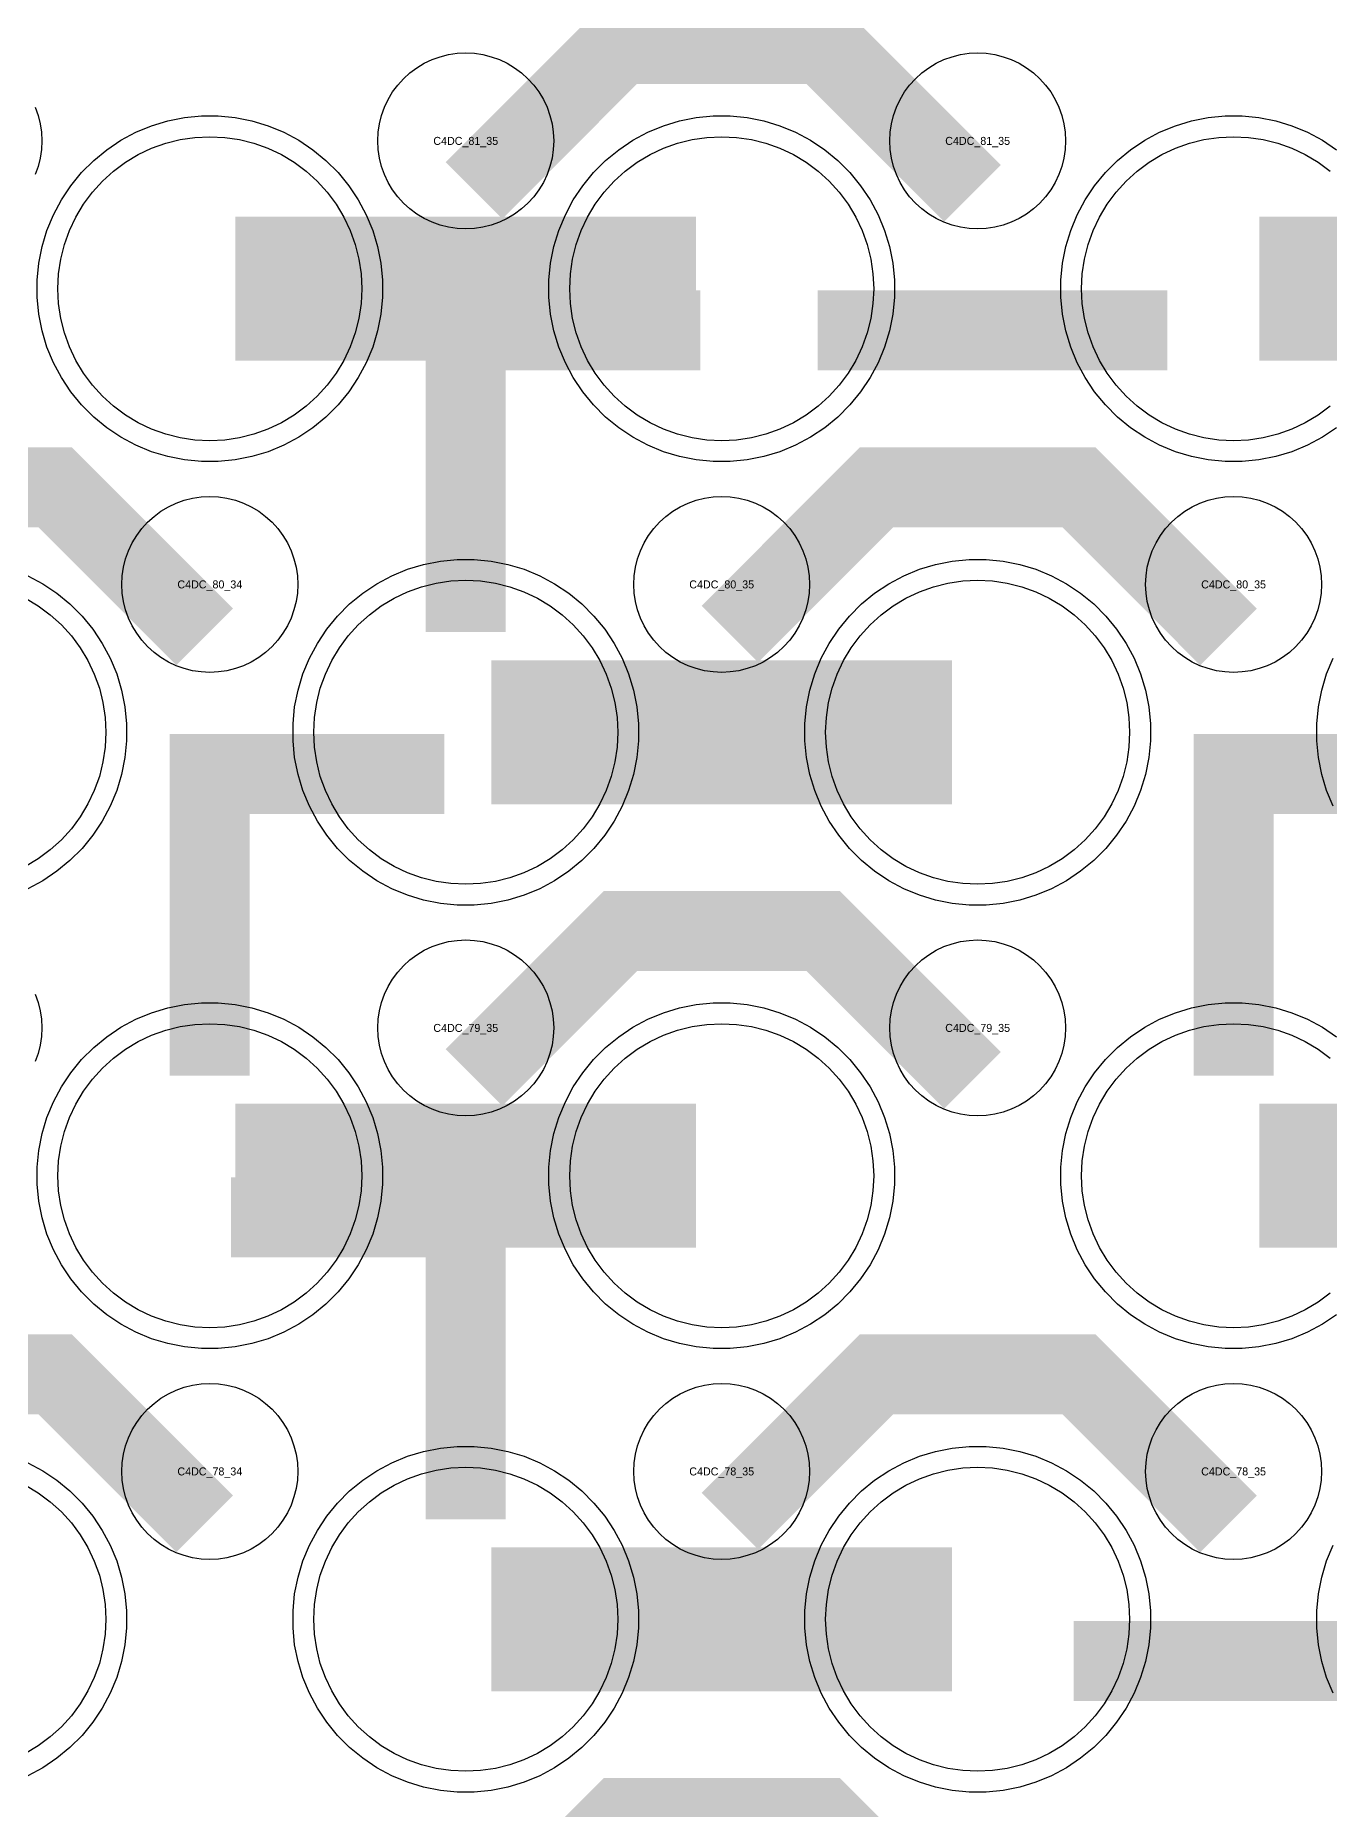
# Model space of a CAD drawing. Extents: x -11880 to 11880, y -14992 to 14992.
# Drawn here: x -934 to -530, y -4091 to -3537 of the extents above; entities that cross this region are included whole.
import ezdxf
from ezdxf.enums import TextEntityAlignment as Align

# ---------------------------------------------------------------- set-up
doc = ezdxf.new("R2010")
doc.units = 0
doc.header["$MEASUREMENT"] = 0
for name, color, linetype in [('GDS_775_DT_237', 138, 'CONTINUOUS'), ('RDL1_FS', 34, 'CONTINUOUS'), ('RDL_BS', 160, 'CONTINUOUS')]:
    doc.layers.add(name, color=color, linetype=linetype)

msp = doc.modelspace()

# ---------------------------------------------------------------- linework, layer by layer
at = {"layer": 'RDL1_FS', "color": 241, "true_color": 0xf7abae}
for points in [[(-880, -3663.384), (-884.657, -3663.155), (-889.268, -3662.471), (-893.791, -3661.339), (-898.181, -3659.767), (-902.395, -3657.775), (-906.395, -3655.377), (-910.14, -3652.599), (-913.594, -3649.469), (-916.724, -3646.015), (-919.502, -3642.27), (-921.9, -3638.27), (-923.892, -3634.056), (-925.464, -3629.666), (-926.596, -3625.143), (-927.28, -3620.532), (-927.509, -3615.875), (-927.28, -3611.218), (-926.596, -3606.607), (-925.464, -3602.084), (-923.892, -3597.694), (-921.9, -3593.48), (-919.502, -3589.48), (-916.724, -3585.735), (-913.594, -3582.281), (-910.14, -3579.151), (-906.395, -3576.373), (-902.395, -3573.975), (-898.181, -3571.983), (-893.791, -3570.411), (-889.268, -3569.279), (-884.657, -3568.595), (-880, -3568.366), (-875.343, -3568.595), (-870.732, -3569.279), (-866.209, -3570.411), (-861.819, -3571.983), (-857.605, -3573.975), (-853.605, -3576.373), (-849.86, -3579.151), (-846.406, -3582.281), (-843.276, -3585.735), (-840.498, -3589.48), (-838.1, -3593.48), (-836.108, -3597.694), (-834.536, -3602.084), (-833.404, -3606.607), (-832.72, -3611.218), (-832.491, -3615.875), (-832.72, -3620.532), (-833.404, -3625.143), (-834.536, -3629.666), (-836.108, -3634.056), (-838.1, -3638.27), (-840.498, -3642.27), (-843.276, -3646.015), (-846.406, -3649.469), (-849.86, -3652.599), (-853.605, -3655.377), (-857.605, -3657.775), (-861.819, -3659.767), (-866.209, -3661.339), (-870.732, -3662.471), (-875.343, -3663.155)], [(-720, -3663.384), (-724.657, -3663.155), (-729.268, -3662.471), (-733.791, -3661.339), (-738.181, -3659.767), (-742.395, -3657.775), (-746.395, -3655.377), (-750.14, -3652.599), (-753.594, -3649.469), (-756.724, -3646.015), (-759.502, -3642.27), (-761.9, -3638.27), (-763.892, -3634.056), (-765.464, -3629.666), (-766.596, -3625.143), (-767.28, -3620.532), (-767.509, -3615.875), (-767.28, -3611.218), (-766.596, -3606.607), (-765.464, -3602.084), (-763.892, -3597.694), (-761.9, -3593.48), (-759.502, -3589.48), (-756.724, -3585.735), (-753.594, -3582.281), (-750.14, -3579.151), (-746.395, -3576.373), (-742.395, -3573.975), (-738.181, -3571.983), (-733.791, -3570.411), (-729.268, -3569.279), (-724.657, -3568.595), (-720, -3568.366), (-715.343, -3568.595), (-710.732, -3569.279), (-706.209, -3570.411), (-701.819, -3571.983), (-697.605, -3573.975), (-693.605, -3576.373), (-689.86, -3579.151), (-686.406, -3582.281), (-683.276, -3585.735), (-680.498, -3589.48), (-678.1, -3593.48), (-676.108, -3597.694), (-674.536, -3602.084), (-673.404, -3606.607), (-672.72, -3611.218), (-672.491, -3615.875), (-672.72, -3620.532), (-673.404, -3625.143), (-674.536, -3629.666), (-676.108, -3634.056), (-678.1, -3638.27), (-680.498, -3642.27), (-683.276, -3646.015), (-686.406, -3649.469), (-689.86, -3652.599), (-693.605, -3655.377), (-697.605, -3657.775), (-701.819, -3659.767), (-706.209, -3661.339), (-710.732, -3662.471), (-715.343, -3663.155)], [(-800, -3801.949), (-804.657, -3801.72), (-809.268, -3801.036), (-813.791, -3799.904), (-818.181, -3798.332), (-822.395, -3796.34), (-826.395, -3793.942), (-830.14, -3791.164), (-833.594, -3788.034), (-836.724, -3784.58), (-839.502, -3780.835), (-841.9, -3776.835), (-843.892, -3772.621), (-845.464, -3768.231), (-846.596, -3763.708), (-847.28, -3759.097), (-847.509, -3754.44), (-847.28, -3749.783), (-846.596, -3745.172), (-845.464, -3740.649), (-843.892, -3736.259), (-841.9, -3732.045), (-839.502, -3728.045), (-836.724, -3724.3), (-833.594, -3720.846), (-830.14, -3717.716), (-826.395, -3714.938), (-822.395, -3712.54), (-818.181, -3710.548), (-813.791, -3708.976), (-809.268, -3707.844), (-804.657, -3707.16), (-800, -3706.931), (-795.343, -3707.16), (-790.732, -3707.844), (-786.209, -3708.976), (-781.819, -3710.548), (-777.605, -3712.54), (-773.605, -3714.938), (-769.86, -3717.716), (-766.406, -3720.846), (-763.276, -3724.3), (-760.498, -3728.045), (-758.1, -3732.045), (-756.108, -3736.259), (-754.536, -3740.649), (-753.404, -3745.172), (-752.72, -3749.783), (-752.491, -3754.44), (-752.72, -3759.097), (-753.404, -3763.708), (-754.536, -3768.231), (-756.108, -3772.621), (-758.1, -3776.835), (-760.498, -3780.835), (-763.276, -3784.58), (-766.406, -3788.034), (-769.86, -3791.164), (-773.605, -3793.942), (-777.605, -3796.34), (-781.819, -3798.332), (-786.209, -3799.904), (-790.732, -3801.036), (-795.343, -3801.72)], [(-640, -3801.949), (-644.657, -3801.72), (-649.268, -3801.036), (-653.791, -3799.904), (-658.181, -3798.332), (-662.395, -3796.34), (-666.395, -3793.942), (-670.14, -3791.164), (-673.594, -3788.034), (-676.724, -3784.58), (-679.502, -3780.835), (-681.9, -3776.835), (-683.892, -3772.621), (-685.464, -3768.231), (-686.596, -3763.708), (-687.28, -3759.097), (-687.509, -3754.44), (-687.28, -3749.783), (-686.596, -3745.172), (-685.464, -3740.649), (-683.892, -3736.259), (-681.9, -3732.045), (-679.502, -3728.045), (-676.724, -3724.3), (-673.594, -3720.846), (-670.14, -3717.716), (-666.395, -3714.938), (-662.395, -3712.54), (-658.181, -3710.548), (-653.791, -3708.976), (-649.268, -3707.844), (-644.657, -3707.16), (-640, -3706.931), (-635.343, -3707.16), (-630.732, -3707.844), (-626.209, -3708.976), (-621.819, -3710.548), (-617.605, -3712.54), (-613.605, -3714.938), (-609.86, -3717.716), (-606.406, -3720.846), (-603.276, -3724.3), (-600.498, -3728.045), (-598.1, -3732.045), (-596.108, -3736.259), (-594.536, -3740.649), (-593.404, -3745.172), (-592.72, -3749.783), (-592.491, -3754.44), (-592.72, -3759.097), (-593.404, -3763.708), (-594.536, -3768.231), (-596.108, -3772.621), (-598.1, -3776.835), (-600.498, -3780.835), (-603.276, -3784.58), (-606.406, -3788.034), (-609.86, -3791.164), (-613.605, -3793.942), (-617.605, -3796.34), (-621.819, -3798.332), (-626.209, -3799.904), (-630.732, -3801.036), (-635.343, -3801.72)], [(-880, -3940.514), (-884.657, -3940.285), (-889.268, -3939.601), (-893.791, -3938.469), (-898.181, -3936.897), (-902.395, -3934.905), (-906.395, -3932.507), (-910.14, -3929.729), (-913.594, -3926.599), (-916.724, -3923.145), (-919.502, -3919.4), (-921.9, -3915.4), (-923.892, -3911.186), (-925.464, -3906.796), (-926.596, -3902.273), (-927.28, -3897.662), (-927.509, -3893.005), (-927.28, -3888.348), (-926.596, -3883.737), (-925.464, -3879.214), (-923.892, -3874.824), (-921.9, -3870.61), (-919.502, -3866.61), (-916.724, -3862.865), (-913.594, -3859.411), (-910.14, -3856.281), (-906.395, -3853.503), (-902.395, -3851.105), (-898.181, -3849.113), (-893.791, -3847.541), (-889.268, -3846.409), (-884.657, -3845.725), (-880, -3845.496), (-875.343, -3845.725), (-870.732, -3846.409), (-866.209, -3847.541), (-861.819, -3849.113), (-857.605, -3851.105), (-853.605, -3853.503), (-849.86, -3856.281), (-846.406, -3859.411), (-843.276, -3862.865), (-840.498, -3866.61), (-838.1, -3870.61), (-836.108, -3874.824), (-834.536, -3879.214), (-833.404, -3883.737), (-832.72, -3888.348), (-832.491, -3893.005), (-832.72, -3897.662), (-833.404, -3902.273), (-834.536, -3906.796), (-836.108, -3911.186), (-838.1, -3915.4), (-840.498, -3919.4), (-843.276, -3923.145), (-846.406, -3926.599), (-849.86, -3929.729), (-853.605, -3932.507), (-857.605, -3934.905), (-861.819, -3936.897), (-866.209, -3938.469), (-870.732, -3939.601), (-875.343, -3940.285)], [(-720, -3940.514), (-724.657, -3940.285), (-729.268, -3939.601), (-733.791, -3938.469), (-738.181, -3936.897), (-742.395, -3934.905), (-746.395, -3932.507), (-750.14, -3929.729), (-753.594, -3926.599), (-756.724, -3923.145), (-759.502, -3919.4), (-761.9, -3915.4), (-763.892, -3911.186), (-765.464, -3906.796), (-766.596, -3902.273), (-767.28, -3897.662), (-767.509, -3893.005), (-767.28, -3888.348), (-766.596, -3883.737), (-765.464, -3879.214), (-763.892, -3874.824), (-761.9, -3870.61), (-759.502, -3866.61), (-756.724, -3862.865), (-753.594, -3859.411), (-750.14, -3856.281), (-746.395, -3853.503), (-742.395, -3851.105), (-738.181, -3849.113), (-733.791, -3847.541), (-729.268, -3846.409), (-724.657, -3845.725), (-720, -3845.496), (-715.343, -3845.725), (-710.732, -3846.409), (-706.209, -3847.541), (-701.819, -3849.113), (-697.605, -3851.105), (-693.605, -3853.503), (-689.86, -3856.281), (-686.406, -3859.411), (-683.276, -3862.865), (-680.498, -3866.61), (-678.1, -3870.61), (-676.108, -3874.824), (-674.536, -3879.214), (-673.404, -3883.737), (-672.72, -3888.348), (-672.491, -3893.005), (-672.72, -3897.662), (-673.404, -3902.273), (-674.536, -3906.796), (-676.108, -3911.186), (-678.1, -3915.4), (-680.498, -3919.4), (-683.276, -3923.145), (-686.406, -3926.599), (-689.86, -3929.729), (-693.605, -3932.507), (-697.605, -3934.905), (-701.819, -3936.897), (-706.209, -3938.469), (-710.732, -3939.601), (-715.343, -3940.285)], [(-800, -4079.074), (-804.657, -4078.845), (-809.268, -4078.161), (-813.791, -4077.029), (-818.181, -4075.457), (-822.395, -4073.465), (-826.395, -4071.067), (-830.14, -4068.289), (-833.594, -4065.159), (-836.724, -4061.705), (-839.502, -4057.96), (-841.9, -4053.96), (-843.892, -4049.746), (-845.464, -4045.356), (-846.596, -4040.833), (-847.28, -4036.222), (-847.509, -4031.565), (-847.28, -4026.908), (-846.596, -4022.297), (-845.464, -4017.774), (-843.892, -4013.384), (-841.9, -4009.17), (-839.502, -4005.17), (-836.724, -4001.425), (-833.594, -3997.971), (-830.14, -3994.841), (-826.395, -3992.063), (-822.395, -3989.665), (-818.181, -3987.673), (-813.791, -3986.101), (-809.268, -3984.969), (-804.657, -3984.285), (-800, -3984.056), (-795.343, -3984.285), (-790.732, -3984.969), (-786.209, -3986.101), (-781.819, -3987.673), (-777.605, -3989.665), (-773.605, -3992.063), (-769.86, -3994.841), (-766.406, -3997.971), (-763.276, -4001.425), (-760.498, -4005.17), (-758.1, -4009.17), (-756.108, -4013.384), (-754.536, -4017.774), (-753.404, -4022.297), (-752.72, -4026.908), (-752.491, -4031.565), (-752.72, -4036.222), (-753.404, -4040.833), (-754.536, -4045.356), (-756.108, -4049.746), (-758.1, -4053.96), (-760.498, -4057.96), (-763.276, -4061.705), (-766.406, -4065.159), (-769.86, -4068.289), (-773.605, -4071.067), (-777.605, -4073.465), (-781.819, -4075.457), (-786.209, -4077.029), (-790.732, -4078.161), (-795.343, -4078.845)], [(-640, -4079.074), (-644.657, -4078.845), (-649.268, -4078.161), (-653.791, -4077.029), (-658.181, -4075.457), (-662.395, -4073.465), (-666.395, -4071.067), (-670.14, -4068.289), (-673.594, -4065.159), (-676.724, -4061.705), (-679.502, -4057.96), (-681.9, -4053.96), (-683.892, -4049.746), (-685.464, -4045.356), (-686.596, -4040.833), (-687.28, -4036.222), (-687.509, -4031.565), (-687.28, -4026.908), (-686.596, -4022.297), (-685.464, -4017.774), (-683.892, -4013.384), (-681.9, -4009.17), (-679.502, -4005.17), (-676.724, -4001.425), (-673.594, -3997.971), (-670.14, -3994.841), (-666.395, -3992.063), (-662.395, -3989.665), (-658.181, -3987.673), (-653.791, -3986.101), (-649.268, -3984.969), (-644.657, -3984.285), (-640, -3984.056), (-635.343, -3984.285), (-630.732, -3984.969), (-626.209, -3986.101), (-621.819, -3987.673), (-617.605, -3989.665), (-613.605, -3992.063), (-609.86, -3994.841), (-606.406, -3997.971), (-603.276, -4001.425), (-600.498, -4005.17), (-598.1, -4009.17), (-596.108, -4013.384), (-594.536, -4017.774), (-593.404, -4022.297), (-592.72, -4026.908), (-592.491, -4031.565), (-592.72, -4036.222), (-593.404, -4040.833), (-594.536, -4045.356), (-596.108, -4049.746), (-598.1, -4053.96), (-600.498, -4057.96), (-603.276, -4061.705), (-606.406, -4065.159), (-609.86, -4068.289), (-613.605, -4071.067), (-617.605, -4073.465), (-621.819, -4075.457), (-626.209, -4077.029), (-630.732, -4078.161), (-635.343, -4078.845)]]:
    msp.add_lwpolyline(points, close=True, dxfattribs=at)
msp.add_lwpolyline([(-529.86, -3652.599), (-533.605, -3655.377), (-537.605, -3657.775), (-541.819, -3659.767), (-546.209, -3661.339), (-550.732, -3662.471), (-555.343, -3663.155), (-560, -3663.384), (-564.657, -3663.155), (-569.268, -3662.471), (-573.791, -3661.339), (-578.181, -3659.767), (-582.395, -3657.775), (-586.395, -3655.377), (-590.14, -3652.599), (-593.594, -3649.469), (-596.724, -3646.015), (-599.502, -3642.27), (-601.9, -3638.27), (-603.892, -3634.056), (-605.464, -3629.666), (-606.596, -3625.143), (-607.28, -3620.532), (-607.509, -3615.875), (-607.28, -3611.218), (-606.596, -3606.607), (-605.464, -3602.084), (-603.892, -3597.694), (-601.9, -3593.48), (-599.502, -3589.48), (-596.724, -3585.735), (-593.594, -3582.281), (-590.14, -3579.151), (-586.395, -3576.373), (-582.395, -3573.975), (-578.181, -3571.983), (-573.791, -3570.411), (-569.268, -3569.279), (-564.657, -3568.595), (-560, -3568.366), (-555.343, -3568.595), (-550.732, -3569.279), (-546.209, -3570.411), (-541.819, -3571.983), (-537.605, -3573.975), (-533.605, -3576.373), (-529.86, -3579.151)], dxfattribs=at)
for points in [[(-871.998, -3615.875, 45, 45, 0), (-799.998, -3615.875, 45, 45, 0)], [(-799.998, -3615.875, 45, 45, 0), (-727.998, -3615.875, 45, 45, 0)], [(-551.998, -3615.875, 45, 45, 0), (-479.998, -3615.875, 45, 45, 0)], [(-791.998, -3754.44, 45, 45, 0), (-719.998, -3754.44, 45, 45, 0)], [(-719.998, -3754.44, 45, 45, 0), (-647.998, -3754.44, 45, 45, 0)], [(-871.998, -3893.005, 45, 45, 0), (-799.998, -3893.005, 45, 45, 0)], [(-799.998, -3893.005, 45, 45, 0), (-727.998, -3893.005, 45, 45, 0)], [(-791.998, -4031.565, 45, 45, 0), (-719.998, -4031.565, 45, 45, 0)], [(-719.998, -4031.565, 45, 45, 0), (-647.998, -4031.565, 45, 45, 0)]]:
    msp.add_lwpolyline(points, format="xyseb", dxfattribs=at)
at = {"layer": 'RDL1_FS'}
for points in [[(-937.605, -3712.54), (-933.605, -3714.938), (-929.86, -3717.716), (-926.406, -3720.846), (-923.276, -3724.3), (-920.498, -3728.045), (-918.1, -3732.045), (-916.108, -3736.259), (-914.536, -3740.649), (-913.404, -3745.172), (-912.72, -3749.783), (-912.491, -3754.44), (-912.72, -3759.097), (-913.404, -3763.708), (-914.536, -3768.231), (-916.108, -3772.621), (-918.1, -3776.835), (-920.498, -3780.835), (-923.276, -3784.58), (-926.406, -3788.034), (-929.86, -3791.164), (-933.605, -3793.942), (-937.605, -3796.34)], [(-529.86, -3929.729), (-533.605, -3932.507), (-537.605, -3934.905), (-541.819, -3936.897), (-546.209, -3938.469), (-550.732, -3939.601), (-555.343, -3940.285), (-560, -3940.514), (-564.657, -3940.285), (-569.268, -3939.601), (-573.791, -3938.469), (-578.181, -3936.897), (-582.395, -3934.905), (-586.395, -3932.507), (-590.14, -3929.729), (-593.594, -3926.599), (-596.724, -3923.145), (-599.502, -3919.4), (-601.9, -3915.4), (-603.892, -3911.186), (-605.464, -3906.796), (-606.596, -3902.273), (-607.28, -3897.662), (-607.509, -3893.005), (-607.28, -3888.348), (-606.596, -3883.737), (-605.464, -3879.214), (-603.892, -3874.824), (-601.9, -3870.61), (-599.502, -3866.61), (-596.724, -3862.865), (-593.594, -3859.411), (-590.14, -3856.281), (-586.395, -3853.503), (-582.395, -3851.105), (-578.181, -3849.113), (-573.791, -3847.541), (-569.268, -3846.409), (-564.657, -3845.725), (-560, -3845.496), (-555.343, -3845.725), (-550.732, -3846.409), (-546.209, -3847.541), (-541.819, -3849.113), (-537.605, -3851.105), (-533.605, -3853.503), (-529.86, -3856.281)], [(-937.605, -3989.665), (-933.605, -3992.063), (-929.86, -3994.841), (-926.406, -3997.971), (-923.276, -4001.425), (-920.498, -4005.17), (-918.1, -4009.17), (-916.108, -4013.384), (-914.536, -4017.774), (-913.404, -4022.297), (-912.72, -4026.908), (-912.491, -4031.565), (-912.72, -4036.222), (-913.404, -4040.833), (-914.536, -4045.356), (-916.108, -4049.746), (-918.1, -4053.96), (-920.498, -4057.96), (-923.276, -4061.705), (-926.406, -4065.159), (-929.86, -4068.289), (-933.605, -4071.067), (-937.605, -4073.465)]]:
    msp.add_lwpolyline(points, dxfattribs=at)
msp.add_lwpolyline([(-551.998, -3893.005, 45, 45, 0), (-479.998, -3893.005, 45, 45, 0)], format="xyseb", dxfattribs=at)
at = {"layer": 'RDL_BS'}
for points in [[(-797.438, -3585.189, 25, 25, 0), (-751.623, -3539.374, 25, 25, 0), (-718.07, -3539.374, 25, 25, 0)], [(-641.599, -3586.088, 25, 25, 0), (-688.313, -3539.374, 25, 25, 0), (-718.071, -3539.374, 25, 25, 0)], [(-800, -3646.857, 25, 25, 0), (-800, -3692.477, 25, 25, 0)], [(-881.599, -3724.653, 25, 25, 0), (-928.313, -3677.939, 25, 25, 0), (-958.071, -3677.939, 25, 25, 0)], [(-717.438, -3723.754, 25, 25, 0), (-671.623, -3677.939, 25, 25, 0), (-638.07, -3677.939, 25, 25, 0)], [(-561.599, -3724.653, 25, 25, 0), (-608.313, -3677.939, 25, 25, 0), (-638.071, -3677.939, 25, 25, 0)], [(-560, -3861.73, 25, 25, 0), (-560, -3754.953, 25, 25, 0)], [(-572.5, -3767.453, 25, 25, 0), (-486.667, -3767.453, 25, 25, 0)], [(-532.944, -3767.453, 25, 25, 0), (-491.74, -3767.453, 25, 25, 0)], [(-560, -3785.422, 25, 25, 0), (-560, -3831.042, 25, 25, 0)], [(-797.438, -3862.319, 25, 25, 0), (-751.623, -3816.504, 25, 25, 0), (-718.07, -3816.504, 25, 25, 0)], [(-641.599, -3863.218, 25, 25, 0), (-688.313, -3816.504, 25, 25, 0), (-718.071, -3816.504, 25, 25, 0)], [(-881.599, -4001.778, 25, 25, 0), (-928.313, -3955.064, 25, 25, 0), (-958.071, -3955.064, 25, 25, 0)], [(-717.438, -4000.879, 25, 25, 0), (-671.623, -3955.064, 25, 25, 0), (-638.07, -3955.064, 25, 25, 0)], [(-561.599, -4001.778, 25, 25, 0), (-608.313, -3955.064, 25, 25, 0), (-638.071, -3955.064, 25, 25, 0)], [(-797.438, -4139.444, 25, 25, 0), (-751.623, -4093.629, 25, 25, 0), (-718.07, -4093.629, 25, 25, 0)], [(-641.599, -4140.343, 25, 25, 0), (-688.313, -4093.629, 25, 25, 0), (-718.071, -4093.629, 25, 25, 0)]]:
    msp.add_lwpolyline(points, format="xyseb", dxfattribs=at)
for points in [[(-800, -3597.181), (-802.693, -3597.049), (-805.365, -3596.653), (-807.984, -3595.996), (-810.519, -3595.089), (-812.956, -3593.937), (-815.28, -3592.544), (-817.443, -3590.941), (-819.442, -3589.129), (-821.254, -3587.13), (-822.857, -3584.967), (-824.25, -3582.643), (-825.402, -3580.206), (-826.309, -3577.671), (-826.966, -3575.052), (-827.362, -3572.38), (-827.494, -3569.687), (-827.362, -3566.994), (-826.966, -3564.322), (-826.309, -3561.703), (-825.402, -3559.168), (-824.25, -3556.731), (-822.857, -3554.407), (-821.254, -3552.244), (-819.442, -3550.245), (-817.443, -3548.433), (-815.28, -3546.83), (-812.956, -3545.437), (-810.519, -3544.285), (-807.984, -3543.378), (-805.365, -3542.721), (-802.693, -3542.325), (-800, -3542.193), (-797.307, -3542.325), (-794.635, -3542.721), (-792.016, -3543.378), (-789.481, -3544.285), (-787.044, -3545.437), (-784.72, -3546.83), (-782.557, -3548.433), (-780.558, -3550.245), (-778.746, -3552.244), (-777.143, -3554.407), (-775.75, -3556.731), (-774.598, -3559.168), (-773.691, -3561.703), (-773.034, -3564.322), (-772.638, -3566.994), (-772.506, -3569.687), (-772.638, -3572.38), (-773.034, -3575.052), (-773.691, -3577.671), (-774.598, -3580.206), (-775.75, -3582.643), (-777.143, -3584.967), (-778.746, -3587.13), (-780.558, -3589.129), (-782.557, -3590.941), (-784.72, -3592.544), (-787.044, -3593.937), (-789.481, -3595.089), (-792.016, -3595.996), (-794.635, -3596.653), (-797.307, -3597.049)], [(-640, -3597.181), (-642.693, -3597.049), (-645.365, -3596.653), (-647.984, -3595.996), (-650.519, -3595.089), (-652.956, -3593.937), (-655.28, -3592.544), (-657.443, -3590.941), (-659.442, -3589.129), (-661.254, -3587.13), (-662.857, -3584.967), (-664.25, -3582.643), (-665.402, -3580.206), (-666.309, -3577.671), (-666.966, -3575.052), (-667.362, -3572.38), (-667.494, -3569.687), (-667.362, -3566.994), (-666.966, -3564.322), (-666.309, -3561.703), (-665.402, -3559.168), (-664.25, -3556.731), (-662.857, -3554.407), (-661.254, -3552.244), (-659.442, -3550.245), (-657.443, -3548.433), (-655.28, -3546.83), (-652.956, -3545.437), (-650.519, -3544.285), (-647.984, -3543.378), (-645.365, -3542.721), (-642.693, -3542.325), (-640, -3542.193), (-637.307, -3542.325), (-634.635, -3542.721), (-632.016, -3543.378), (-629.481, -3544.285), (-627.044, -3545.437), (-624.72, -3546.83), (-622.557, -3548.433), (-620.558, -3550.245), (-618.746, -3552.244), (-617.143, -3554.407), (-615.75, -3556.731), (-614.598, -3559.168), (-613.691, -3561.703), (-613.034, -3564.322), (-612.638, -3566.994), (-612.506, -3569.687), (-612.638, -3572.38), (-613.034, -3575.052), (-613.691, -3577.671), (-614.598, -3580.206), (-615.75, -3582.643), (-617.143, -3584.967), (-618.746, -3587.13), (-620.558, -3589.129), (-622.557, -3590.941), (-624.72, -3592.544), (-627.044, -3593.937), (-629.481, -3595.089), (-632.016, -3595.996), (-634.635, -3596.653), (-637.307, -3597.049)], [(-880, -3735.746), (-882.693, -3735.614), (-885.365, -3735.218), (-887.984, -3734.561), (-890.519, -3733.654), (-892.956, -3732.502), (-895.28, -3731.109), (-897.443, -3729.506), (-899.442, -3727.694), (-901.254, -3725.695), (-902.857, -3723.532), (-904.25, -3721.208), (-905.402, -3718.771), (-906.309, -3716.236), (-906.966, -3713.617), (-907.362, -3710.945), (-907.494, -3708.252), (-907.362, -3705.559), (-906.966, -3702.887), (-906.309, -3700.268), (-905.402, -3697.733), (-904.25, -3695.296), (-902.857, -3692.972), (-901.254, -3690.809), (-899.442, -3688.81), (-897.443, -3686.998), (-895.28, -3685.395), (-892.956, -3684.002), (-890.519, -3682.85), (-887.984, -3681.943), (-885.365, -3681.286), (-882.693, -3680.89), (-880, -3680.758), (-877.307, -3680.89), (-874.635, -3681.286), (-872.016, -3681.943), (-869.481, -3682.85), (-867.044, -3684.002), (-864.72, -3685.395), (-862.557, -3686.998), (-860.558, -3688.81), (-858.746, -3690.809), (-857.143, -3692.972), (-855.75, -3695.296), (-854.598, -3697.733), (-853.691, -3700.268), (-853.034, -3702.887), (-852.638, -3705.559), (-852.506, -3708.252), (-852.638, -3710.945), (-853.034, -3713.617), (-853.691, -3716.236), (-854.598, -3718.771), (-855.75, -3721.208), (-857.143, -3723.532), (-858.746, -3725.695), (-860.558, -3727.694), (-862.557, -3729.506), (-864.72, -3731.109), (-867.044, -3732.502), (-869.481, -3733.654), (-872.016, -3734.561), (-874.635, -3735.218), (-877.307, -3735.614)], [(-720, -3735.746), (-722.693, -3735.614), (-725.365, -3735.218), (-727.984, -3734.561), (-730.519, -3733.654), (-732.956, -3732.502), (-735.28, -3731.109), (-737.443, -3729.506), (-739.442, -3727.694), (-741.254, -3725.695), (-742.857, -3723.532), (-744.25, -3721.208), (-745.402, -3718.771), (-746.309, -3716.236), (-746.966, -3713.617), (-747.362, -3710.945), (-747.494, -3708.252), (-747.362, -3705.559), (-746.966, -3702.887), (-746.309, -3700.268), (-745.402, -3697.733), (-744.25, -3695.296), (-742.857, -3692.972), (-741.254, -3690.809), (-739.442, -3688.81), (-737.443, -3686.998), (-735.28, -3685.395), (-732.956, -3684.002), (-730.519, -3682.85), (-727.984, -3681.943), (-725.365, -3681.286), (-722.693, -3680.89), (-720, -3680.758), (-717.307, -3680.89), (-714.635, -3681.286), (-712.016, -3681.943), (-709.481, -3682.85), (-707.044, -3684.002), (-704.72, -3685.395), (-702.557, -3686.998), (-700.558, -3688.81), (-698.746, -3690.809), (-697.143, -3692.972), (-695.75, -3695.296), (-694.598, -3697.733), (-693.691, -3700.268), (-693.034, -3702.887), (-692.638, -3705.559), (-692.506, -3708.252), (-692.638, -3710.945), (-693.034, -3713.617), (-693.691, -3716.236), (-694.598, -3718.771), (-695.75, -3721.208), (-697.143, -3723.532), (-698.746, -3725.695), (-700.558, -3727.694), (-702.557, -3729.506), (-704.72, -3731.109), (-707.044, -3732.502), (-709.481, -3733.654), (-712.016, -3734.561), (-714.635, -3735.218), (-717.307, -3735.614)], [(-560, -3735.746), (-562.693, -3735.614), (-565.365, -3735.218), (-567.984, -3734.561), (-570.519, -3733.654), (-572.956, -3732.502), (-575.28, -3731.109), (-577.443, -3729.506), (-579.442, -3727.694), (-581.254, -3725.695), (-582.857, -3723.532), (-584.25, -3721.208), (-585.402, -3718.771), (-586.309, -3716.236), (-586.966, -3713.617), (-587.362, -3710.945), (-587.494, -3708.252), (-587.362, -3705.559), (-586.966, -3702.887), (-586.309, -3700.268), (-585.402, -3697.733), (-584.25, -3695.296), (-582.857, -3692.972), (-581.254, -3690.809), (-579.442, -3688.81), (-577.443, -3686.998), (-575.28, -3685.395), (-572.956, -3684.002), (-570.519, -3682.85), (-567.984, -3681.943), (-565.365, -3681.286), (-562.693, -3680.89), (-560, -3680.758), (-557.307, -3680.89), (-554.635, -3681.286), (-552.016, -3681.943), (-549.481, -3682.85), (-547.044, -3684.002), (-544.72, -3685.395), (-542.557, -3686.998), (-540.558, -3688.81), (-538.746, -3690.809), (-537.143, -3692.972), (-535.75, -3695.296), (-534.598, -3697.733), (-533.691, -3700.268), (-533.034, -3702.887), (-532.638, -3705.559), (-532.506, -3708.252), (-532.638, -3710.945), (-533.034, -3713.617), (-533.691, -3716.236), (-534.598, -3718.771), (-535.75, -3721.208), (-537.143, -3723.532), (-538.746, -3725.695), (-540.558, -3727.694), (-542.557, -3729.506), (-544.72, -3731.109), (-547.044, -3732.502), (-549.481, -3733.654), (-552.016, -3734.561), (-554.635, -3735.218), (-557.307, -3735.614)], [(-800, -3874.311), (-802.693, -3874.179), (-805.365, -3873.783), (-807.984, -3873.126), (-810.519, -3872.219), (-812.956, -3871.067), (-815.28, -3869.674), (-817.443, -3868.071), (-819.442, -3866.259), (-821.254, -3864.26), (-822.857, -3862.097), (-824.25, -3859.773), (-825.402, -3857.336), (-826.309, -3854.801), (-826.966, -3852.182), (-827.362, -3849.51), (-827.494, -3846.817), (-827.362, -3844.124), (-826.966, -3841.452), (-826.309, -3838.833), (-825.402, -3836.298), (-824.25, -3833.861), (-822.857, -3831.537), (-821.254, -3829.374), (-819.442, -3827.375), (-817.443, -3825.563), (-815.28, -3823.96), (-812.956, -3822.567), (-810.519, -3821.415), (-807.984, -3820.508), (-805.365, -3819.851), (-802.693, -3819.455), (-800, -3819.323), (-797.307, -3819.455), (-794.635, -3819.851), (-792.016, -3820.508), (-789.481, -3821.415), (-787.044, -3822.567), (-784.72, -3823.96), (-782.557, -3825.563), (-780.558, -3827.375), (-778.746, -3829.374), (-777.143, -3831.537), (-775.75, -3833.861), (-774.598, -3836.298), (-773.691, -3838.833), (-773.034, -3841.452), (-772.638, -3844.124), (-772.506, -3846.817), (-772.638, -3849.51), (-773.034, -3852.182), (-773.691, -3854.801), (-774.598, -3857.336), (-775.75, -3859.773), (-777.143, -3862.097), (-778.746, -3864.26), (-780.558, -3866.259), (-782.557, -3868.071), (-784.72, -3869.674), (-787.044, -3871.067), (-789.481, -3872.219), (-792.016, -3873.126), (-794.635, -3873.783), (-797.307, -3874.179)], [(-640, -3874.311), (-642.693, -3874.179), (-645.365, -3873.783), (-647.984, -3873.126), (-650.519, -3872.219), (-652.956, -3871.067), (-655.28, -3869.674), (-657.443, -3868.071), (-659.442, -3866.259), (-661.254, -3864.26), (-662.857, -3862.097), (-664.25, -3859.773), (-665.402, -3857.336), (-666.309, -3854.801), (-666.966, -3852.182), (-667.362, -3849.51), (-667.494, -3846.817), (-667.362, -3844.124), (-666.966, -3841.452), (-666.309, -3838.833), (-665.402, -3836.298), (-664.25, -3833.861), (-662.857, -3831.537), (-661.254, -3829.374), (-659.442, -3827.375), (-657.443, -3825.563), (-655.28, -3823.96), (-652.956, -3822.567), (-650.519, -3821.415), (-647.984, -3820.508), (-645.365, -3819.851), (-642.693, -3819.455), (-640, -3819.323), (-637.307, -3819.455), (-634.635, -3819.851), (-632.016, -3820.508), (-629.481, -3821.415), (-627.044, -3822.567), (-624.72, -3823.96), (-622.557, -3825.563), (-620.558, -3827.375), (-618.746, -3829.374), (-617.143, -3831.537), (-615.75, -3833.861), (-614.598, -3836.298), (-613.691, -3838.833), (-613.034, -3841.452), (-612.638, -3844.124), (-612.506, -3846.817), (-612.638, -3849.51), (-613.034, -3852.182), (-613.691, -3854.801), (-614.598, -3857.336), (-615.75, -3859.773), (-617.143, -3862.097), (-618.746, -3864.26), (-620.558, -3866.259), (-622.557, -3868.071), (-624.72, -3869.674), (-627.044, -3871.067), (-629.481, -3872.219), (-632.016, -3873.126), (-634.635, -3873.783), (-637.307, -3874.179)], [(-880, -4012.871), (-882.693, -4012.739), (-885.365, -4012.343), (-887.984, -4011.686), (-890.519, -4010.779), (-892.956, -4009.627), (-895.28, -4008.234), (-897.443, -4006.631), (-899.442, -4004.819), (-901.254, -4002.82), (-902.857, -4000.657), (-904.25, -3998.333), (-905.402, -3995.896), (-906.309, -3993.361), (-906.966, -3990.742), (-907.362, -3988.07), (-907.494, -3985.377), (-907.362, -3982.684), (-906.966, -3980.012), (-906.309, -3977.393), (-905.402, -3974.858), (-904.25, -3972.421), (-902.857, -3970.097), (-901.254, -3967.934), (-899.442, -3965.935), (-897.443, -3964.123), (-895.28, -3962.52), (-892.956, -3961.127), (-890.519, -3959.975), (-887.984, -3959.068), (-885.365, -3958.411), (-882.693, -3958.015), (-880, -3957.883), (-877.307, -3958.015), (-874.635, -3958.411), (-872.016, -3959.068), (-869.481, -3959.975), (-867.044, -3961.127), (-864.72, -3962.52), (-862.557, -3964.123), (-860.558, -3965.935), (-858.746, -3967.934), (-857.143, -3970.097), (-855.75, -3972.421), (-854.598, -3974.858), (-853.691, -3977.393), (-853.034, -3980.012), (-852.638, -3982.684), (-852.506, -3985.377), (-852.638, -3988.07), (-853.034, -3990.742), (-853.691, -3993.361), (-854.598, -3995.896), (-855.75, -3998.333), (-857.143, -4000.657), (-858.746, -4002.82), (-860.558, -4004.819), (-862.557, -4006.631), (-864.72, -4008.234), (-867.044, -4009.627), (-869.481, -4010.779), (-872.016, -4011.686), (-874.635, -4012.343), (-877.307, -4012.739)], [(-720, -4012.871), (-722.693, -4012.739), (-725.365, -4012.343), (-727.984, -4011.686), (-730.519, -4010.779), (-732.956, -4009.627), (-735.28, -4008.234), (-737.443, -4006.631), (-739.442, -4004.819), (-741.254, -4002.82), (-742.857, -4000.657), (-744.25, -3998.333), (-745.402, -3995.896), (-746.309, -3993.361), (-746.966, -3990.742), (-747.362, -3988.07), (-747.494, -3985.377), (-747.362, -3982.684), (-746.966, -3980.012), (-746.309, -3977.393), (-745.402, -3974.858), (-744.25, -3972.421), (-742.857, -3970.097), (-741.254, -3967.934), (-739.442, -3965.935), (-737.443, -3964.123), (-735.28, -3962.52), (-732.956, -3961.127), (-730.519, -3959.975), (-727.984, -3959.068), (-725.365, -3958.411), (-722.693, -3958.015), (-720, -3957.883), (-717.307, -3958.015), (-714.635, -3958.411), (-712.016, -3959.068), (-709.481, -3959.975), (-707.044, -3961.127), (-704.72, -3962.52), (-702.557, -3964.123), (-700.558, -3965.935), (-698.746, -3967.934), (-697.143, -3970.097), (-695.75, -3972.421), (-694.598, -3974.858), (-693.691, -3977.393), (-693.034, -3980.012), (-692.638, -3982.684), (-692.506, -3985.377), (-692.638, -3988.07), (-693.034, -3990.742), (-693.691, -3993.361), (-694.598, -3995.896), (-695.75, -3998.333), (-697.143, -4000.657), (-698.746, -4002.82), (-700.558, -4004.819), (-702.557, -4006.631), (-704.72, -4008.234), (-707.044, -4009.627), (-709.481, -4010.779), (-712.016, -4011.686), (-714.635, -4012.343), (-717.307, -4012.739)], [(-560, -4012.871), (-562.693, -4012.739), (-565.365, -4012.343), (-567.984, -4011.686), (-570.519, -4010.779), (-572.956, -4009.627), (-575.28, -4008.234), (-577.443, -4006.631), (-579.442, -4004.819), (-581.254, -4002.82), (-582.857, -4000.657), (-584.25, -3998.333), (-585.402, -3995.896), (-586.309, -3993.361), (-586.966, -3990.742), (-587.362, -3988.07), (-587.494, -3985.377), (-587.362, -3982.684), (-586.966, -3980.012), (-586.309, -3977.393), (-585.402, -3974.858), (-584.25, -3972.421), (-582.857, -3970.097), (-581.254, -3967.934), (-579.442, -3965.935), (-577.443, -3964.123), (-575.28, -3962.52), (-572.956, -3961.127), (-570.519, -3959.975), (-567.984, -3959.068), (-565.365, -3958.411), (-562.693, -3958.015), (-560, -3957.883), (-557.307, -3958.015), (-554.635, -3958.411), (-552.016, -3959.068), (-549.481, -3959.975), (-547.044, -3961.127), (-544.72, -3962.52), (-542.557, -3964.123), (-540.558, -3965.935), (-538.746, -3967.934), (-537.143, -3970.097), (-535.75, -3972.421), (-534.598, -3974.858), (-533.691, -3977.393), (-533.034, -3980.012), (-532.638, -3982.684), (-532.506, -3985.377), (-532.638, -3988.07), (-533.034, -3990.742), (-533.691, -3993.361), (-534.598, -3995.896), (-535.75, -3998.333), (-537.143, -4000.657), (-538.746, -4002.82), (-540.558, -4004.819), (-542.557, -4006.631), (-544.72, -4008.234), (-547.044, -4009.627), (-549.481, -4010.779), (-552.016, -4011.686), (-554.635, -4012.343), (-557.307, -4012.739)]]:
    msp.add_lwpolyline(points, close=True, dxfattribs=at)
for points in [[(-934.598, -3559.168), (-933.691, -3561.703), (-933.034, -3564.322), (-932.638, -3566.994), (-932.506, -3569.687), (-932.638, -3572.38), (-933.034, -3575.052), (-933.691, -3577.671), (-934.598, -3580.206)], [(-936.885, -3705.565), (-932.223, -3708.057), (-927.809, -3711.004), (-923.708, -3714.366), (-919.926, -3718.148), (-916.564, -3722.249), (-913.617, -3726.663), (-911.125, -3731.325), (-909.094, -3736.235), (-907.563, -3741.275), (-906.517, -3746.502), (-906, -3751.796), (-906, -3757.084), (-906.517, -3762.378), (-907.563, -3767.605), (-909.094, -3772.645), (-911.125, -3777.555), (-913.617, -3782.217), (-916.564, -3786.631), (-919.926, -3790.732), (-923.708, -3794.514), (-927.809, -3797.876), (-932.223, -3800.823), (-936.885, -3803.315)], [(-528.875, -3777.555), (-530.906, -3772.645), (-532.437, -3767.605), (-533.483, -3762.378), (-534, -3757.084), (-534, -3751.796), (-533.483, -3746.502), (-532.437, -3741.275), (-530.906, -3736.235), (-528.875, -3731.325)], [(-934.598, -3836.298), (-933.691, -3838.833), (-933.034, -3841.452), (-932.638, -3844.124), (-932.506, -3846.817), (-932.638, -3849.51), (-933.034, -3852.182), (-933.691, -3854.801), (-934.598, -3857.336)], [(-527.809, -3936.441), (-532.223, -3939.388), (-536.885, -3941.88), (-541.795, -3943.911), (-546.835, -3945.442), (-552.062, -3946.488), (-557.356, -3947.005), (-562.644, -3947.005), (-567.938, -3946.488), (-573.165, -3945.442), (-578.205, -3943.911), (-583.115, -3941.88), (-587.777, -3939.388), (-592.191, -3936.441), (-596.292, -3933.079), (-600.074, -3929.297), (-603.436, -3925.196), (-606.383, -3920.782), (-608.875, -3916.12), (-610.906, -3911.21), (-612.437, -3906.17), (-613.483, -3900.943), (-614, -3895.649), (-614, -3890.361), (-613.483, -3885.067), (-612.437, -3879.84), (-610.906, -3874.8), (-608.875, -3869.89), (-606.383, -3865.228), (-603.436, -3860.814), (-600.074, -3856.713), (-596.292, -3852.931), (-592.191, -3849.569), (-587.777, -3846.622), (-583.115, -3844.13), (-578.205, -3842.099), (-573.165, -3840.568), (-567.938, -3839.522), (-562.644, -3839.005), (-557.356, -3839.005), (-552.062, -3839.522), (-546.835, -3840.568), (-541.795, -3842.099), (-536.885, -3844.13), (-532.223, -3846.622), (-527.809, -3849.569)], [(-936.885, -3982.69), (-932.223, -3985.182), (-927.809, -3988.129), (-923.708, -3991.491), (-919.926, -3995.273), (-916.564, -3999.374), (-913.617, -4003.788), (-911.125, -4008.45), (-909.094, -4013.36), (-907.563, -4018.4), (-906.517, -4023.627), (-906, -4028.921), (-906, -4034.209), (-906.517, -4039.503), (-907.563, -4044.73), (-909.094, -4049.77), (-911.125, -4054.68), (-913.617, -4059.342), (-916.564, -4063.756), (-919.926, -4067.857), (-923.708, -4071.639), (-927.809, -4075.001), (-932.223, -4077.948), (-936.885, -4080.44)]]:
    msp.add_lwpolyline(points, dxfattribs=at)
at = {"layer": 'RDL_BS', "color": 241, "true_color": 0xf7abae}
for points in [[(-882.644, -3669.875), (-887.938, -3669.358), (-893.165, -3668.312), (-898.205, -3666.781), (-903.115, -3664.75), (-907.777, -3662.258), (-912.191, -3659.311), (-916.292, -3655.949), (-920.074, -3652.167), (-923.436, -3648.066), (-926.383, -3643.652), (-928.875, -3638.99), (-930.906, -3634.08), (-932.437, -3629.04), (-933.483, -3623.813), (-934, -3618.519), (-934, -3613.231), (-933.483, -3607.937), (-932.437, -3602.71), (-930.906, -3597.67), (-928.875, -3592.76), (-926.383, -3588.098), (-923.436, -3583.684), (-920.074, -3579.583), (-916.292, -3575.801), (-912.191, -3572.439), (-907.777, -3569.492), (-903.115, -3567), (-898.205, -3564.969), (-893.165, -3563.438), (-887.938, -3562.392), (-882.644, -3561.875), (-877.356, -3561.875), (-872.062, -3562.392), (-866.835, -3563.438), (-861.795, -3564.969), (-856.885, -3567), (-852.223, -3569.492), (-847.809, -3572.439), (-843.708, -3575.801), (-839.926, -3579.583), (-836.564, -3583.684), (-833.617, -3588.098), (-831.125, -3592.76), (-829.094, -3597.67), (-827.563, -3602.71), (-826.517, -3607.937), (-826, -3613.231), (-826, -3618.519), (-826.517, -3623.813), (-827.563, -3629.04), (-829.094, -3634.08), (-831.125, -3638.99), (-833.617, -3643.652), (-836.564, -3648.066), (-839.926, -3652.167), (-843.708, -3655.949), (-847.809, -3659.311), (-852.223, -3662.258), (-856.885, -3664.75), (-861.795, -3666.781), (-866.835, -3668.312), (-872.062, -3669.358), (-877.356, -3669.875)], [(-722.644, -3669.875), (-727.938, -3669.358), (-733.165, -3668.312), (-738.205, -3666.781), (-743.115, -3664.75), (-747.777, -3662.258), (-752.191, -3659.311), (-756.292, -3655.949), (-760.074, -3652.167), (-763.436, -3648.066), (-766.383, -3643.652), (-768.875, -3638.99), (-770.906, -3634.08), (-772.437, -3629.04), (-773.483, -3623.813), (-774, -3618.519), (-774, -3613.231), (-773.483, -3607.937), (-772.437, -3602.71), (-770.906, -3597.67), (-768.875, -3592.76), (-766.383, -3588.098), (-763.436, -3583.684), (-760.074, -3579.583), (-756.292, -3575.801), (-752.191, -3572.439), (-747.777, -3569.492), (-743.115, -3567), (-738.205, -3564.969), (-733.165, -3563.438), (-727.938, -3562.392), (-722.644, -3561.875), (-717.356, -3561.875), (-712.062, -3562.392), (-706.835, -3563.438), (-701.795, -3564.969), (-696.885, -3567), (-692.223, -3569.492), (-687.809, -3572.439), (-683.708, -3575.801), (-679.926, -3579.583), (-676.564, -3583.684), (-673.617, -3588.098), (-671.125, -3592.76), (-669.094, -3597.67), (-667.563, -3602.71), (-666.517, -3607.937), (-666, -3613.231), (-666, -3618.519), (-666.517, -3623.813), (-667.563, -3629.04), (-669.094, -3634.08), (-671.125, -3638.99), (-673.617, -3643.652), (-676.564, -3648.066), (-679.926, -3652.167), (-683.708, -3655.949), (-687.809, -3659.311), (-692.223, -3662.258), (-696.885, -3664.75), (-701.795, -3666.781), (-706.835, -3668.312), (-712.062, -3669.358), (-717.356, -3669.875)], [(-802.644, -3808.44), (-807.938, -3807.923), (-813.165, -3806.877), (-818.205, -3805.346), (-823.115, -3803.315), (-827.777, -3800.823), (-832.191, -3797.876), (-836.292, -3794.514), (-840.074, -3790.732), (-843.436, -3786.631), (-846.383, -3782.217), (-848.875, -3777.555), (-850.906, -3772.645), (-852.437, -3767.605), (-853.483, -3762.378), (-854, -3757.084), (-854, -3751.796), (-853.483, -3746.502), (-852.437, -3741.275), (-850.906, -3736.235), (-848.875, -3731.325), (-846.383, -3726.663), (-843.436, -3722.249), (-840.074, -3718.148), (-836.292, -3714.366), (-832.191, -3711.004), (-827.777, -3708.057), (-823.115, -3705.565), (-818.205, -3703.534), (-813.165, -3702.003), (-807.938, -3700.957), (-802.644, -3700.44), (-797.356, -3700.44), (-792.062, -3700.957), (-786.835, -3702.003), (-781.795, -3703.534), (-776.885, -3705.565), (-772.223, -3708.057), (-767.809, -3711.004), (-763.708, -3714.366), (-759.926, -3718.148), (-756.564, -3722.249), (-753.617, -3726.663), (-751.125, -3731.325), (-749.094, -3736.235), (-747.563, -3741.275), (-746.517, -3746.502), (-746, -3751.796), (-746, -3757.084), (-746.517, -3762.378), (-747.563, -3767.605), (-749.094, -3772.645), (-751.125, -3777.555), (-753.617, -3782.217), (-756.564, -3786.631), (-759.926, -3790.732), (-763.708, -3794.514), (-767.809, -3797.876), (-772.223, -3800.823), (-776.885, -3803.315), (-781.795, -3805.346), (-786.835, -3806.877), (-792.062, -3807.923), (-797.356, -3808.44)], [(-642.644, -3808.44), (-647.938, -3807.923), (-653.165, -3806.877), (-658.205, -3805.346), (-663.115, -3803.315), (-667.777, -3800.823), (-672.191, -3797.876), (-676.292, -3794.514), (-680.074, -3790.732), (-683.436, -3786.631), (-686.383, -3782.217), (-688.875, -3777.555), (-690.906, -3772.645), (-692.437, -3767.605), (-693.483, -3762.378), (-694, -3757.084), (-694, -3751.796), (-693.483, -3746.502), (-692.437, -3741.275), (-690.906, -3736.235), (-688.875, -3731.325), (-686.383, -3726.663), (-683.436, -3722.249), (-680.074, -3718.148), (-676.292, -3714.366), (-672.191, -3711.004), (-667.777, -3708.057), (-663.115, -3705.565), (-658.205, -3703.534), (-653.165, -3702.003), (-647.938, -3700.957), (-642.644, -3700.44), (-637.356, -3700.44), (-632.062, -3700.957), (-626.835, -3702.003), (-621.795, -3703.534), (-616.885, -3705.565), (-612.223, -3708.057), (-607.809, -3711.004), (-603.708, -3714.366), (-599.926, -3718.148), (-596.564, -3722.249), (-593.617, -3726.663), (-591.125, -3731.325), (-589.094, -3736.235), (-587.563, -3741.275), (-586.517, -3746.502), (-586, -3751.796), (-586, -3757.084), (-586.517, -3762.378), (-587.563, -3767.605), (-589.094, -3772.645), (-591.125, -3777.555), (-593.617, -3782.217), (-596.564, -3786.631), (-599.926, -3790.732), (-603.708, -3794.514), (-607.809, -3797.876), (-612.223, -3800.823), (-616.885, -3803.315), (-621.795, -3805.346), (-626.835, -3806.877), (-632.062, -3807.923), (-637.356, -3808.44)], [(-882.644, -3947.005), (-887.938, -3946.488), (-893.165, -3945.442), (-898.205, -3943.911), (-903.115, -3941.88), (-907.777, -3939.388), (-912.191, -3936.441), (-916.292, -3933.079), (-920.074, -3929.297), (-923.436, -3925.196), (-926.383, -3920.782), (-928.875, -3916.12), (-930.906, -3911.21), (-932.437, -3906.17), (-933.483, -3900.943), (-934, -3895.649), (-934, -3890.361), (-933.483, -3885.067), (-932.437, -3879.84), (-930.906, -3874.8), (-928.875, -3869.89), (-926.383, -3865.228), (-923.436, -3860.814), (-920.074, -3856.713), (-916.292, -3852.931), (-912.191, -3849.569), (-907.777, -3846.622), (-903.115, -3844.13), (-898.205, -3842.099), (-893.165, -3840.568), (-887.938, -3839.522), (-882.644, -3839.005), (-877.356, -3839.005), (-872.062, -3839.522), (-866.835, -3840.568), (-861.795, -3842.099), (-856.885, -3844.13), (-852.223, -3846.622), (-847.809, -3849.569), (-843.708, -3852.931), (-839.926, -3856.713), (-836.564, -3860.814), (-833.617, -3865.228), (-831.125, -3869.89), (-829.094, -3874.8), (-827.563, -3879.84), (-826.517, -3885.067), (-826, -3890.361), (-826, -3895.649), (-826.517, -3900.943), (-827.563, -3906.17), (-829.094, -3911.21), (-831.125, -3916.12), (-833.617, -3920.782), (-836.564, -3925.196), (-839.926, -3929.297), (-843.708, -3933.079), (-847.809, -3936.441), (-852.223, -3939.388), (-856.885, -3941.88), (-861.795, -3943.911), (-866.835, -3945.442), (-872.062, -3946.488), (-877.356, -3947.005)], [(-722.644, -3947.005), (-727.938, -3946.488), (-733.165, -3945.442), (-738.205, -3943.911), (-743.115, -3941.88), (-747.777, -3939.388), (-752.191, -3936.441), (-756.292, -3933.079), (-760.074, -3929.297), (-763.436, -3925.196), (-766.383, -3920.782), (-768.875, -3916.12), (-770.906, -3911.21), (-772.437, -3906.17), (-773.483, -3900.943), (-774, -3895.649), (-774, -3890.361), (-773.483, -3885.067), (-772.437, -3879.84), (-770.906, -3874.8), (-768.875, -3869.89), (-766.383, -3865.228), (-763.436, -3860.814), (-760.074, -3856.713), (-756.292, -3852.931), (-752.191, -3849.569), (-747.777, -3846.622), (-743.115, -3844.13), (-738.205, -3842.099), (-733.165, -3840.568), (-727.938, -3839.522), (-722.644, -3839.005), (-717.356, -3839.005), (-712.062, -3839.522), (-706.835, -3840.568), (-701.795, -3842.099), (-696.885, -3844.13), (-692.223, -3846.622), (-687.809, -3849.569), (-683.708, -3852.931), (-679.926, -3856.713), (-676.564, -3860.814), (-673.617, -3865.228), (-671.125, -3869.89), (-669.094, -3874.8), (-667.563, -3879.84), (-666.517, -3885.067), (-666, -3890.361), (-666, -3895.649), (-666.517, -3900.943), (-667.563, -3906.17), (-669.094, -3911.21), (-671.125, -3916.12), (-673.617, -3920.782), (-676.564, -3925.196), (-679.926, -3929.297), (-683.708, -3933.079), (-687.809, -3936.441), (-692.223, -3939.388), (-696.885, -3941.88), (-701.795, -3943.911), (-706.835, -3945.442), (-712.062, -3946.488), (-717.356, -3947.005)], [(-802.644, -4085.565), (-807.938, -4085.048), (-813.165, -4084.002), (-818.205, -4082.471), (-823.115, -4080.44), (-827.777, -4077.948), (-832.191, -4075.001), (-836.292, -4071.639), (-840.074, -4067.857), (-843.436, -4063.756), (-846.383, -4059.342), (-848.875, -4054.68), (-850.906, -4049.77), (-852.437, -4044.73), (-853.483, -4039.503), (-854, -4034.209), (-854, -4028.921), (-853.483, -4023.627), (-852.437, -4018.4), (-850.906, -4013.36), (-848.875, -4008.45), (-846.383, -4003.788), (-843.436, -3999.374), (-840.074, -3995.273), (-836.292, -3991.491), (-832.191, -3988.129), (-827.777, -3985.182), (-823.115, -3982.69), (-818.205, -3980.659), (-813.165, -3979.128), (-807.938, -3978.082), (-802.644, -3977.565), (-797.356, -3977.565), (-792.062, -3978.082), (-786.835, -3979.128), (-781.795, -3980.659), (-776.885, -3982.69), (-772.223, -3985.182), (-767.809, -3988.129), (-763.708, -3991.491), (-759.926, -3995.273), (-756.564, -3999.374), (-753.617, -4003.788), (-751.125, -4008.45), (-749.094, -4013.36), (-747.563, -4018.4), (-746.517, -4023.627), (-746, -4028.921), (-746, -4034.209), (-746.517, -4039.503), (-747.563, -4044.73), (-749.094, -4049.77), (-751.125, -4054.68), (-753.617, -4059.342), (-756.564, -4063.756), (-759.926, -4067.857), (-763.708, -4071.639), (-767.809, -4075.001), (-772.223, -4077.948), (-776.885, -4080.44), (-781.795, -4082.471), (-786.835, -4084.002), (-792.062, -4085.048), (-797.356, -4085.565)], [(-642.644, -4085.565), (-647.938, -4085.048), (-653.165, -4084.002), (-658.205, -4082.471), (-663.115, -4080.44), (-667.777, -4077.948), (-672.191, -4075.001), (-676.292, -4071.639), (-680.074, -4067.857), (-683.436, -4063.756), (-686.383, -4059.342), (-688.875, -4054.68), (-690.906, -4049.77), (-692.437, -4044.73), (-693.483, -4039.503), (-694, -4034.209), (-694, -4028.921), (-693.483, -4023.627), (-692.437, -4018.4), (-690.906, -4013.36), (-688.875, -4008.45), (-686.383, -4003.788), (-683.436, -3999.374), (-680.074, -3995.273), (-676.292, -3991.491), (-672.191, -3988.129), (-667.777, -3985.182), (-663.115, -3982.69), (-658.205, -3980.659), (-653.165, -3979.128), (-647.938, -3978.082), (-642.644, -3977.565), (-637.356, -3977.565), (-632.062, -3978.082), (-626.835, -3979.128), (-621.795, -3980.659), (-616.885, -3982.69), (-612.223, -3985.182), (-607.809, -3988.129), (-603.708, -3991.491), (-599.926, -3995.273), (-596.564, -3999.374), (-593.617, -4003.788), (-591.125, -4008.45), (-589.094, -4013.36), (-587.563, -4018.4), (-586.517, -4023.627), (-586, -4028.921), (-586, -4034.209), (-586.517, -4039.503), (-587.563, -4044.73), (-589.094, -4049.77), (-591.125, -4054.68), (-593.617, -4059.342), (-596.564, -4063.756), (-599.926, -4067.857), (-603.708, -4071.639), (-607.809, -4075.001), (-612.223, -4077.948), (-616.885, -4080.44), (-621.795, -4082.471), (-626.835, -4084.002), (-632.062, -4085.048), (-637.356, -4085.565)]]:
    msp.add_lwpolyline(points, close=True, dxfattribs=at)
for points in [[(-527.809, -3659.311), (-532.223, -3662.258), (-536.885, -3664.75), (-541.795, -3666.781), (-546.835, -3668.312), (-552.062, -3669.358), (-557.356, -3669.875), (-562.644, -3669.875), (-567.938, -3669.358), (-573.165, -3668.312), (-578.205, -3666.781), (-583.115, -3664.75), (-587.777, -3662.258), (-592.191, -3659.311), (-596.292, -3655.949), (-600.074, -3652.167), (-603.436, -3648.066), (-606.383, -3643.652), (-608.875, -3638.99), (-610.906, -3634.08), (-612.437, -3629.04), (-613.483, -3623.813), (-614, -3618.519), (-614, -3613.231), (-613.483, -3607.937), (-612.437, -3602.71), (-610.906, -3597.67), (-608.875, -3592.76), (-606.383, -3588.098), (-603.436, -3583.684), (-600.074, -3579.583), (-596.292, -3575.801), (-592.191, -3572.439), (-587.777, -3569.492), (-583.115, -3567), (-578.205, -3564.969), (-573.165, -3563.438), (-567.938, -3562.392), (-562.644, -3561.875), (-557.356, -3561.875), (-552.062, -3562.392), (-546.835, -3563.438), (-541.795, -3564.969), (-536.885, -3567), (-532.223, -3569.492), (-527.809, -3572.439)], [(-528.875, -4054.68), (-530.906, -4049.77), (-532.437, -4044.73), (-533.483, -4039.503), (-534, -4034.209), (-534, -4028.921), (-533.483, -4023.627), (-532.437, -4018.4), (-530.906, -4013.36), (-528.875, -4008.45)]]:
    msp.add_lwpolyline(points, dxfattribs=at)
for points in [[(-800, -3723.165, 25, 25, 0), (-800, -3616.388, 25, 25, 0)], [(-812.5, -3628.888, 25, 25, 0), (-726.667, -3628.888, 25, 25, 0)], [(-772.944, -3628.888, 25, 25, 0), (-731.74, -3628.888, 25, 25, 0)], [(-689.984, -3628.888, 25, 25, 0), (-580.719, -3628.888, 25, 25, 0)], [(-880, -3861.73, 25, 25, 0), (-880, -3754.953, 25, 25, 0)], [(-892.5, -3767.453, 25, 25, 0), (-806.667, -3767.453, 25, 25, 0)], [(-852.944, -3767.453, 25, 25, 0), (-811.74, -3767.453, 25, 25, 0)], [(-880, -3785.422, 25, 25, 0), (-880, -3831.042, 25, 25, 0)], [(-800, -4000.295, 25, 25, 0), (-800, -3893.518, 25, 25, 0)], [(-787.5, -3906.018, 25, 25, 0), (-873.333, -3906.018, 25, 25, 0)], [(-827.056, -3906.018, 25, 25, 0), (-868.26, -3906.018, 25, 25, 0)], [(-800, -3923.987, 25, 25, 0), (-800, -3969.607, 25, 25, 0)], [(-609.984, -4044.578, 25, 25, 0), (-500.719, -4044.578, 25, 25, 0)]]:
    msp.add_lwpolyline(points, format="xyseb", dxfattribs=at)

# ---------------------------------------------------------------- texts
at = {"layer": 'GDS_775_DT_237'}
for s, p in [('C4DC_81_35', (-800, -3569.687)), ('C4DC_81_35', (-800, -3569.687)), ('C4DC_81_35', (-640, -3569.687)), ('C4DC_81_35', (-640, -3569.687)), ('C4DC_80_34', (-880, -3708.252)), ('C4DC_80_34', (-880, -3708.252)), ('C4DC_80_35', (-720, -3708.252)), ('C4DC_80_35', (-720, -3708.252)), ('C4DC_80_35', (-560, -3708.252)), ('C4DC_80_35', (-560, -3708.252)), ('C4DC_79_35', (-800, -3846.817)), ('C4DC_79_35', (-800, -3846.817)), ('C4DC_79_35', (-640, -3846.817)), ('C4DC_79_35', (-640, -3846.817)), ('C4DC_78_34', (-880, -3985.377)), ('C4DC_78_34', (-880, -3985.377)), ('C4DC_78_35', (-720, -3985.377)), ('C4DC_78_35', (-720, -3985.377)), ('C4DC_78_35', (-560, -3985.377)), ('C4DC_78_35', (-560, -3985.377))]:
    msp.add_text(s, height=2.5, dxfattribs=at).set_placement(p, align=Align.MIDDLE_CENTER)

doc.saveas('drawing.dxf')
